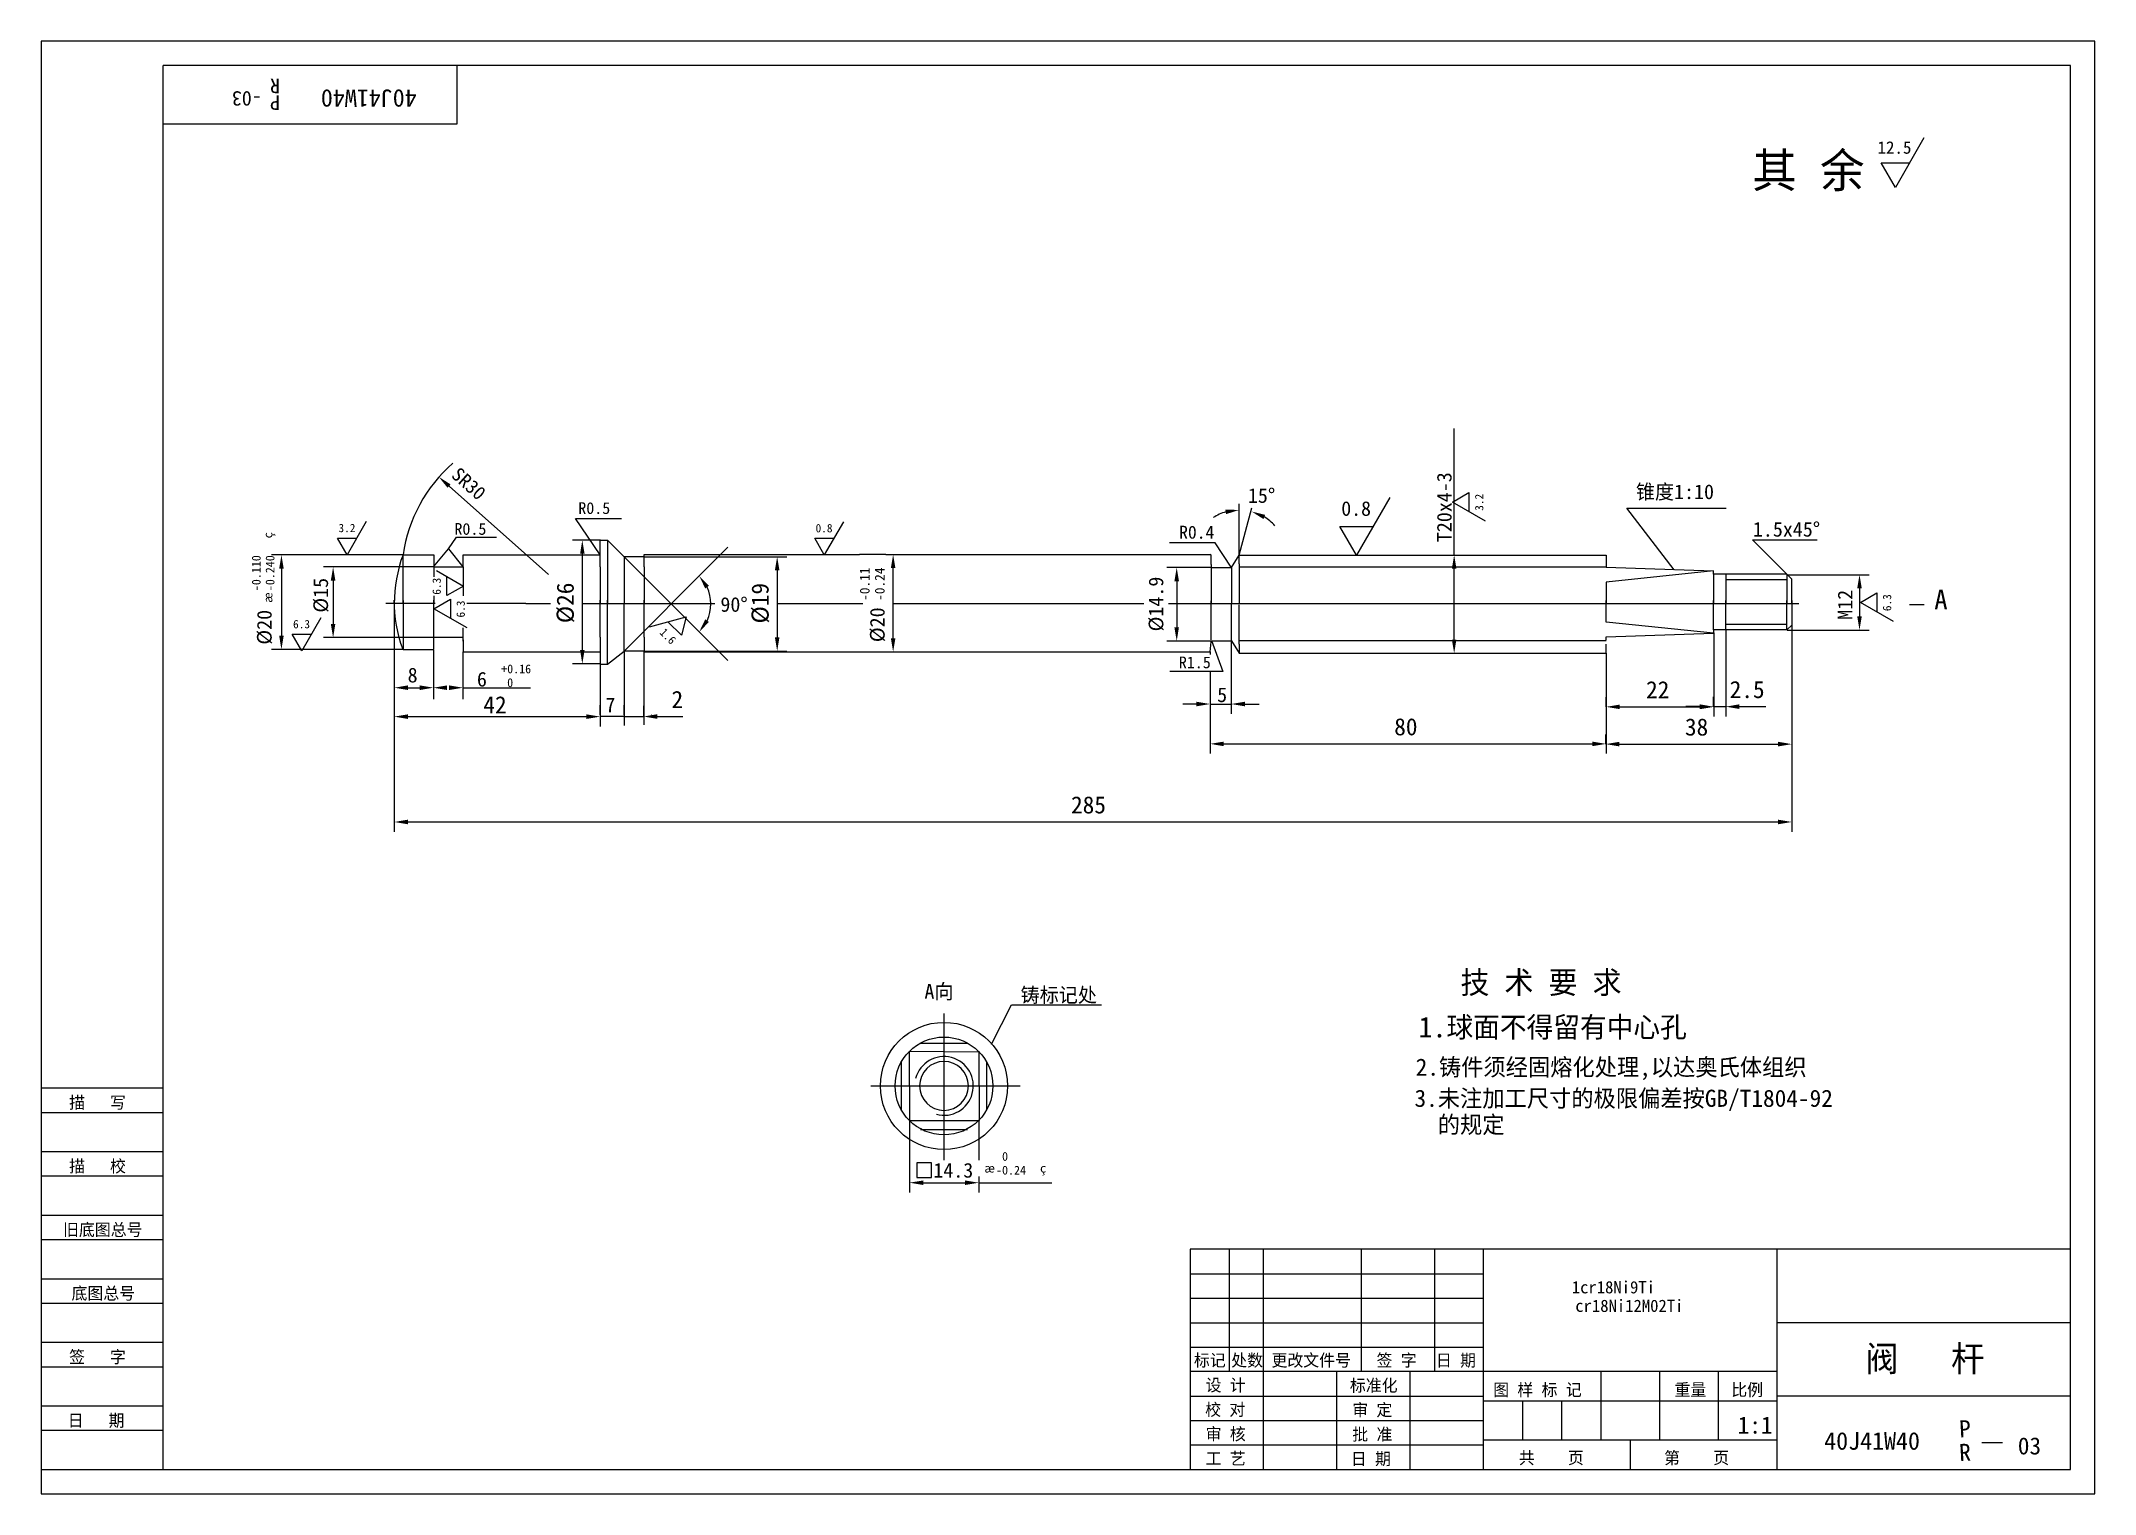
# Model space of a CAD drawing. Header units: metres. Extents: x 0 to 420, y 0 to 297.
import ezdxf

# ---------------------------------------------------------------- set-up
doc = ezdxf.new("R2010")
doc.units = ezdxf.units.M
for name, color, linetype in [('C', 6, 'Continuous'), ('D', 1, 'Continuous'), ('FL', 5, 'Continuous'), ('T', 7, 'Continuous'), ('TL', 4, 'Continuous')]:
    doc.layers.add(name, color=color, linetype=linetype)

# ---------------------------------------------------------------- blocks, each defined once
blk = doc.blocks.new('TUKUN3')
at = {"layer": 'FL'}
for p, q in [((0, 297), (0, 0)), ((420, 297), (0, 297)), ((420, 0), (420, 297)), ((0, 78), (25, 78)), ((0, 70), (25, 70)), ((0, 65), (25, 65)), ((0, 57), (25, 57)), ((0, 52), (25, 52)), ((243, 25), (243, 50)), ((250, 5), (250, 50)), ((270, 25), (270, 50)), ((285, 25), (285, 50)), ((0, 44), (25, 44)), ((235, 45), (295, 45)), ((0, 39), (25, 39)), ((235, 40), (295, 40)), ((235, 35), (295, 35)), ((0, 31), (25, 31)), ((235, 30), (295, 30)), ((0, 26), (25, 26)), ((280, 5), (280, 25)), ((0, 18), (25, 18)), ((235, 20), (295, 20)), ((0, 13), (25, 13)), ((235, 15), (295, 15)), ((235, 10), (295, 10)), ((0, 0), (420, 0))]:
    blk.add_line(p, q, dxfattribs=at)
at = {"layer": 'TL'}
for p, q in [((25, 5), (25, 292)), ((415, 292), (25, 292)), ((85, 292), (85, 280)), ((415, 5), (415, 292)), ((85, 280), (25, 280)), ((0, 83), (25, 83)), ((235, 50), (235, 5)), ((415, 50), (235, 50)), ((295, 5), (295, 50)), ((355, 5), (355, 50)), ((415, 35), (355, 35)), ((355, 25), (235, 25)), ((265, 5), (265, 25)), ((319, 11), (319, 25)), ((331, 11), (331, 25)), ((343, 11), (343, 25)), ((295, 19), (355, 19)), ((303, 11), (303, 19)), ((311, 11), (311, 19)), ((415, 20), (355, 20)), ((355, 11), (295, 11)), ((325, 5), (325, 11)), ((0, 5), (415, 5))]:
    blk.add_line(p, q, dxfattribs=at)
at = {"layer": 'T'}
for s, p in [('描   写', (5.74, 78.76)), ('描   校', (5.74, 65.76)), ('旧底图总号', (4.49, 52.76)), ('底图总号', (6.22, 39.76)), ('签   字', (5.74, 26.76)), ('标记', (235.75, 26.07)), ('处数', (243.38, 26.07)), ('更改文件号', (251.61, 26.07)), ('签 字', (273.1, 26.07)), ('日 期', (285.23, 26.07)), ('设 计', (238.14, 20.99)), ('标准化', (267.65, 20.93)), ('图 样 标 记', (296.95, 20.04)), ('重量', (334.03, 20.04)), ('比例', (345.64, 20.04)), ('校 对', (238.05, 15.99)), ('审 定', (268.13, 15.93)), ('日   期', (5.45, 13.76)), ('审 核', (238.14, 10.99)), ('批 准', (268.13, 10.93)), ('工 艺', (238.14, 5.99)), ('日 期', (267.84, 5.93)), ('共    页', (302.18, 6.13)), ('第    页', (331.9, 6.13))]:
    blk.add_text(s, height=2.5, dxfattribs=at).set_placement(p)

msp = doc.modelspace()

# ---------------------------------------------------------------- linework, layer by layer
at = {"layer": 'C'}
for p, q in [((80.62, 182), (70.51, 182)), ((99.1, 182), (87.06, 182)), ((99.1, 182), (104.2, 182)), ((110.68, 182), (137.78, 182)), ((150.53, 182), (168.03, 182)), ((174.24, 182), (225.48, 182)), ((230.58, 182), (359.42, 182)), ((184.64, 98.18), (184.64, 68.21)), ((184.64, 91.1), (184.64, 75.7)), ((169.68, 83.4), (200.24, 83.4)), ((176.94, 83.4), (192.34, 83.4))]:
    msp.add_line(p, q, dxfattribs=at)
at = {"layer": 'D'}
for p, q in [((385.04, 277.2), (379.19, 267.06)), ((379.19, 267.06), (376.26, 272.13)), ((376.26, 272.13), (382.11, 272.13)), ((288.97, 191.96), (288.97, 217.79)), ((83.43, 206.03), (103.74, 187.94)), ((245.02, 191.93), (245.02, 202.39)), ((275.83, 203.72), (269, 191.89)), ((288.62, 202.76), (292, 204.71)), ((295.38, 198.86), (288.62, 202.76)), ((292, 204.71), (292, 200.81)), ((66.5, 198.76), (62.6, 192)), ((114.3, 191.97), (109.32, 199.43)), ((109.32, 199.43), (118.72, 199.43)), ((164.07, 198.73), (160.16, 191.97)), ((245.02, 191.93), (247.6, 201.59)), ((269, 191.89), (265.58, 197.8)), ((265.58, 197.8), (272.41, 197.8)), ((324.27, 201.53), (344.58, 201.53)), ((333.95, 188.93), (324.27, 201.53)), ((62.6, 192), (60.65, 195.38)), ((60.65, 195.38), (64.55, 195.38)), ((83.32, 193.17), (84.98, 195.62)), ((84.98, 195.62), (91.19, 195.62)), ((91.19, 195.62), (93.1, 195.62)), ((114.38, 194.98), (108.68, 194.98)), ((136.89, 189.98), (140.43, 193.51)), ((160.16, 191.97), (158.21, 195.35)), ((158.21, 195.35), (162.11, 195.35)), ((232.93, 194.44), (230.77, 194.44)), ((235.14, 194.44), (232.93, 194.44)), ((240.1, 194.44), (235.14, 194.44)), ((243.37, 189.44), (240.1, 194.44)), ((357.02, 188), (349.95, 195.07)), ((349.95, 195.07), (363.2, 195.07)), ((74, 191.96), (47.15, 191.96)), ((49.15, 189.16), (49.15, 175.42)), ((80.22, 189.51), (57.72, 189.51)), ((80.22, 189.51), (83.32, 193.17)), ((83.32, 193.17), (86.22, 189.51)), ((110.68, 192.18), (110.68, 172.5)), ((119.21, 191.59), (136.89, 173.91)), ((119.21, 172.3), (136.89, 189.98)), ((123.22, 191.59), (152.53, 191.59)), ((174.24, 174.93), (174.24, 189.27)), ((239.32, 189.39), (230.23, 189.39)), ((320.02, 189.43), (244.96, 189.43)), ((288.97, 174.66), (288.97, 189.16)), ((59.72, 186.71), (59.72, 177.86)), ((80.86, 188.77), (86.35, 185.6)), ((82.97, 183.65), (82.97, 187.56)), ((86.35, 185.6), (82.97, 183.65)), ((150.53, 188.79), (150.53, 175.09)), ((232.23, 186.59), (232.23, 177.15)), ((356.96, 186.88), (344.44, 186.88)), ((356.9, 187.91), (373.86, 187.91)), ((371.86, 185.11), (371.86, 179.38)), ((72.22, 182.02), (72.22, 162.48)), ((80.34, 180.94), (83.72, 182.89)), ((87.1, 177.03), (80.34, 180.94)), ((83.72, 182.89), (83.72, 178.99)), ((372.03, 182.24), (375.41, 184.19)), ((378.79, 178.34), (372.03, 182.24)), ((375.41, 184.19), (375.41, 180.29)), ((57.21, 179.11), (53.31, 172.35)), ((124.41, 177.29), (131.95, 179.31)), ((130.94, 175.54), (128.18, 178.3)), ((131.95, 179.31), (130.94, 175.54)), ((356.96, 177.75), (344.44, 177.75)), ((344.49, 176.63), (344.49, 158.94)), ((357.08, 176.58), (373.86, 176.58)), ((358.02, 177.63), (358.02, 151.28)), ((74, 172.62), (47.15, 172.62)), ((51.36, 175.73), (55.26, 175.73)), ((53.31, 172.35), (51.36, 175.73)), ((80.22, 175.06), (57.72, 175.06)), ((80.24, 172.52), (80.24, 162.48)), ((119.23, 172.25), (119.23, 157.25)), ((123.22, 172.29), (152.53, 172.29)), ((136.89, 173.91), (140.43, 170.37)), ((239.32, 174.35), (230.23, 174.35)), ((239.32, 174.43), (241.67, 168.15)), ((243.37, 174.43), (243.37, 159.48)), ((320.02, 174.4), (244.96, 174.4)), ((342.06, 176.03), (342.06, 158.9)), ((86.25, 172.15), (86.25, 162.48)), ((114.38, 169.7), (108.68, 169.7)), ((114.36, 169.69), (114.36, 157.25)), ((123.23, 172.08), (123.23, 157.25)), ((233.32, 168.15), (230.85, 168.15)), ((241.67, 168.15), (233.32, 168.15)), ((239.06, 172.13), (239.06, 171.61)), ((239.06, 168.15), (239.06, 159.48)), ((320.03, 171.86), (320.03, 151.33)), ((75.02, 164.81), (77.44, 164.81)), ((86.25, 164.81), (96.64, 164.81)), ((96.64, 164.81), (100.08, 164.81)), ((72.22, 162.48), (72.22, 156.9)), ((114.36, 159.25), (114.36, 161.25)), ((119.23, 159.25), (119.23, 161.25)), ((119.23, 159.6), (119.23, 157.25)), ((123.23, 159.09), (123.23, 161.09)), ((236.26, 161.48), (233.46, 161.48)), ((239.06, 161.48), (243.37, 161.48)), ((246.17, 161.48), (248.97, 161.48)), ((248.97, 161.48), (249.06, 161.48)), ((320.03, 160.9), (320.03, 162.9)), ((322.83, 160.9), (339.26, 160.9)), ((339.17, 160.94), (336.37, 160.94)), ((341.97, 160.94), (341.97, 162.94)), ((341.97, 160.94), (344.49, 160.94)), ((347.29, 160.94), (350.09, 160.94)), ((350.09, 160.94), (352.67, 160.94)), ((72.22, 156.9), (72.22, 135.36)), ((75.02, 158.9), (111.52, 158.9)), ((114.32, 159.25), (114.32, 156.9)), ((119.23, 158.9), (114.36, 158.9)), ((119.23, 159.25), (119.23, 157.09)), ((119.23, 158.92), (123.23, 158.92)), ((124.83, 159.25), (124.92, 159.25)), ((126.03, 158.92), (128.83, 158.92)), ((128.83, 158.92), (131.26, 158.92)), ((239.06, 159.48), (239.06, 151.33)), ((241.86, 153.33), (317.23, 153.33)), ((319.97, 153.28), (319.97, 155.28)), ((322.77, 153.28), (355.22, 153.28)), ((358.02, 151.28), (358.02, 135.36)), ((75.02, 137.36), (355.22, 137.36)), ((194.35, 91.97), (198.42, 99.96)), ((198.42, 99.96), (216.86, 99.96)), ((177.59, 76.38), (177.59, 61.62)), ((191.75, 76.38), (191.75, 68.26)), ((179.12, 67.68), (179.12, 64.68)), ((182.12, 67.68), (179.12, 67.68)), ((182.12, 64.68), (182.12, 67.68)), ((179.12, 64.68), (182.12, 64.68)), ((180.39, 63.62), (188.95, 63.62)), ((191.75, 64.89), (191.75, 61.62)), ((191.75, 63.62), (206.67, 63.62)), ((396.87, 10.49), (401.07, 10.49))]:
    msp.add_line(p, q, dxfattribs=at)
msp.add_lwpolyline([(84.2, 210.7, 0.18), (74.02, 192, 0.18)], format="xyb", dxfattribs=at)
for centre, radius, start, end in [((245.02, 191.3), 9.85, 106.34, 122.68), ((245.02, 191.3), 9.85, 42.32, 58.66), ((128.86, 181.94), 8.1, 334.91, 25.09)]:
    msp.add_arc(centre, radius, start, end, dxfattribs=at)
for points in [[(83.12, 205.68), (83.74, 206.38), (81.34, 207.9)], [(242.18, 201.22), (242.31, 200.29), (245.02, 201.15)], [(249.96, 199.29), (250.32, 200.15), (247.57, 200.82)], [(110.22, 192.18), (111.15, 192.18), (110.68, 194.98)], [(48.69, 189.16), (49.62, 189.16), (49.15, 191.96)], [(59.25, 186.71), (60.18, 186.71), (59.72, 189.51)], [(150.06, 188.79), (150.99, 188.79), (150.53, 191.59)], [(173.78, 189.27), (174.71, 189.27), (174.24, 192.07)], [(231.76, 186.59), (232.69, 186.59), (232.23, 189.39)], [(288.5, 189.16), (289.43, 189.16), (288.97, 191.96)], [(135.81, 185.11), (136.57, 185.65), (134.58, 187.67)], [(371.39, 185.11), (372.32, 185.11), (371.86, 187.91)], [(59.25, 177.86), (60.18, 177.86), (59.72, 175.06)], [(136.57, 178.24), (135.81, 178.78), (134.58, 176.22)], [(231.76, 177.15), (232.69, 177.15), (232.23, 174.35)], [(371.39, 179.38), (372.32, 179.38), (371.86, 176.58)], [(48.69, 175.42), (49.62, 175.42), (49.15, 172.62)], [(110.22, 172.5), (111.15, 172.5), (110.68, 169.7)], [(150.06, 175.09), (150.99, 175.09), (150.53, 172.29)], [(173.78, 174.93), (174.71, 174.93), (174.24, 172.13)], [(288.5, 174.66), (289.43, 174.66), (288.97, 171.86)], [(75.02, 165.28), (75.02, 164.34), (72.22, 164.81)], [(77.44, 165.28), (77.44, 164.34), (80.24, 164.81)], [(83.04, 165.28), (83.04, 164.34), (80.24, 164.81)], [(83.45, 165.28), (83.45, 164.34), (86.25, 164.81)], [(236.26, 161.94), (236.26, 161.01), (239.06, 161.48)], [(246.17, 161.94), (246.17, 161.01), (243.37, 161.48)], [(322.83, 161.36), (322.83, 160.43), (320.03, 160.9)], [(339.17, 161.41), (339.17, 160.47), (341.97, 160.94)], [(339.26, 161.36), (339.26, 160.43), (342.06, 160.9)], [(347.29, 161.41), (347.29, 160.47), (344.49, 160.94)], [(75.02, 159.37), (75.02, 158.43), (72.22, 158.9)], [(111.52, 159.37), (111.52, 158.43), (114.32, 158.9)], [(126.03, 159.39), (126.03, 158.45), (123.23, 158.92)], [(241.86, 153.79), (241.86, 152.86), (239.06, 153.33)], [(317.23, 153.79), (317.23, 152.86), (320.03, 153.33)], [(322.77, 153.75), (322.77, 152.81), (319.97, 153.28)], [(355.22, 153.75), (355.22, 152.81), (358.02, 153.28)], [(75.02, 137.83), (75.02, 136.9), (72.22, 137.36)], [(355.22, 137.83), (355.22, 136.9), (358.02, 137.36)], [(180.39, 64.08), (180.39, 63.15), (177.59, 63.62)], [(188.95, 64.08), (188.95, 63.15), (191.75, 63.62)]]:
    msp.add_solid(points, dxfattribs=at)
at = {"layer": 'FL'}
msp.add_arc((184.64, 83.4), 6, 255, 165, dxfattribs=at)
at = {"layer": 'TL'}
for p, q in [((114.3, 192), (114.3, 195)), ((114.3, 195), (115.8, 195)), ((115.8, 195), (115.8, 181.95)), ((115.8, 195), (119.21, 191.59)), ((74.02, 192), (80.3, 192)), ((74.02, 182), (74.02, 192)), ((80.3, 192), (80.3, 189.5)), ((80.3, 189.5), (80.3, 187.49)), ((80.3, 189.5), (86.3, 189.5)), ((86.3, 191.97), (114.3, 191.97)), ((86.3, 189.5), (86.3, 191.97)), ((86.3, 189.5), (86.3, 183.61)), ((114.3, 189.5), (114.3, 192)), ((114.3, 189.5), (114.3, 181.95)), ((119.21, 191.59), (119.21, 181.94)), ((123.22, 191.59), (119.21, 191.59)), ((123.3, 192.04), (167.37, 192.04)), ((123.3, 189.5), (123.3, 192.04)), ((123.3, 189.5), (123.3, 190)), ((123.3, 189.5), (123.3, 181.95)), ((172.77, 192.04), (167.37, 192.04)), ((172.77, 192.04), (239.1, 192.04)), ((239.3, 191.93), (239.1, 192.04)), ((239.3, 190), (239.3, 191.93)), ((239.3, 190), (239.3, 187.45)), ((239.34, 189.42), (243.41, 189.42)), ((243.41, 189.42), (245.02, 191.93)), ((243.41, 189.42), (243.41, 181.92)), ((245.02, 191.93), (320.06, 191.93)), ((245.02, 190.11), (245.02, 191.93)), ((245.02, 190.11), (245.02, 182.05)), ((320.06, 191.93), (320.02, 190.11)), ((320.02, 190.11), (320.02, 189.43)), ((320.02, 189.43), (342.02, 188.69)), ((239.3, 187.45), (239.3, 182.05)), ((342.02, 188.69), (320.02, 186.38)), ((320.02, 186.38), (320.02, 182)), ((342.02, 188), (342.02, 188.69)), ((342.02, 188), (342.02, 181.99)), ((344.52, 188), (342.02, 188)), ((344.52, 188), (344.52, 182.02)), ((357.02, 188), (344.52, 188)), ((358.02, 187), (357.02, 188)), ((357.02, 188), (357.02, 182.02)), ((358.02, 182), (358.02, 187)), ((74.02, 182.63), (74.02, 172.63)), ((80.3, 183.61), (80.3, 181.95)), ((80.3, 175.13), (80.3, 182.68)), ((114.3, 175.13), (114.3, 182.68)), ((115.8, 169.63), (115.8, 182.68)), ((119.21, 172.3), (119.21, 181.94)), ((123.3, 175.13), (123.3, 182.68)), ((239.3, 177.18), (239.3, 182.58)), ((243.41, 174.41), (243.41, 181.92)), ((245.02, 173.72), (245.02, 181.78)), ((320.02, 178.24), (320.02, 182.63)), ((342.02, 176.63), (342.02, 182.64)), ((344.52, 176.63), (344.52, 182.61)), ((357.02, 176.63), (357.02, 182.61)), ((358.02, 182.63), (358.02, 177.63)), ((382.05, 181.84), (385.11, 181.84)), ((86.3, 174.31), (86.3, 177.04)), ((239.3, 174.63), (239.3, 177.18)), ((342.02, 175.94), (320.02, 178.24)), ((342.02, 176.63), (342.02, 175.94)), ((344.52, 176.63), (342.02, 176.63)), ((357.02, 176.63), (344.52, 176.63)), ((358.02, 177.63), (357.02, 176.63)), ((74.02, 172.63), (80.3, 172.63)), ((80.3, 175.13), (86.3, 175.13)), ((80.3, 172.63), (80.3, 175.13)), ((86.3, 174.6), (86.3, 172.14)), ((114.3, 175.13), (114.3, 172.63)), ((114.3, 172.63), (114.3, 169.63)), ((115.8, 169.63), (119.21, 172.3)), ((123.22, 172.3), (119.21, 172.3)), ((123.3, 175.13), (123.3, 174.63)), ((123.3, 174.69), (123.3, 172.15)), ((239.1, 172.15), (239.3, 174.19)), ((239.34, 174.41), (243.41, 174.41)), ((243.41, 174.41), (245.02, 171.9)), ((245.02, 173.72), (245.02, 171.9)), ((320.02, 175.2), (342.02, 175.94)), ((320.02, 174.51), (320.02, 175.2)), ((320.06, 171.9), (320.02, 173.72)), ((86.3, 172.14), (114.3, 172.14)), ((114.3, 169.63), (115.8, 169.63)), ((123.3, 172.15), (239.1, 172.15)), ((245.02, 171.9), (320.06, 171.9)), ((175.93, 78.49), (175.93, 88.31)), ((177.57, 90.48), (191.82, 90.37)), ((177.57, 83.49), (177.57, 90.48)), ((179.81, 92.16), (189.47, 92.16)), ((191.82, 83.49), (191.82, 90.48)), ((193.41, 78.49), (193.41, 88.31)), ((177.57, 83.49), (177.57, 76.33)), ((191.82, 83.49), (191.82, 76.33)), ((177.57, 76.33), (191.75, 76.33)), ((179.81, 74.52), (189.47, 74.52))]:
    msp.add_line(p, q, dxfattribs=at)
for points in [[(74.02, 192, 0.09), (72.22, 181.95, 0.09)], [(74.02, 172.63, -0.09), (72.22, 182.68, -0.09)], [(189.64, 83.4, 1), (179.64, 83.4, 1), (189.64, 83.4, 1)]]:
    msp.add_lwpolyline(points, format="xyb", dxfattribs=at)
for radius in [13, 10]:
    msp.add_circle((184.64, 83.4), radius, dxfattribs=at)

# ---------------------------------------------------------------- block references
msp.add_blockref('TUKUN3', (0, 0), dxfattribs=at)

# ---------------------------------------------------------------- texts
at = {"layer": 'D'}
for s, height, rotation, p in [('-03', 3, 180, (45.13, 286.74)), ('R', 3, 180, (48.86, 289.34)), ('P', 3, 180, (48.86, 285.92)), ('40J41W40', 3.6, 180, (76.81, 287.1)), ('SR30', 2.8, 318.31, (83.69, 208.01)), ('T20x4-3', 3, 90, (288.44, 194.57)), ('3.2', 1.7, 90, (294.93, 200.98)), ('%%231', 1.8, 90, (47.3, 195.35)), ('-0.110', 1.8, 90, (44.9, 184.55)), ('-0.240', 1.8, 90, (47.72, 184.55)), ('-0.11', 2, 90, (169.42, 182.57)), ('-0.24', 2, 90, (172.5, 182.57)), ('%%C15', 3, 90, (58.68, 180.15)), ('6.3', 1.7, 90, (81.74, 183.82)), ('%%c26', 3.5, 90, (108.93, 178)), ('%%c19', 3.5, 90, (148.78, 177.94)), ('%%c14.9', 3, 90, (229.49, 176.32)), ('%%230', 1.8, 90, (47.3, 182.15)), ('6.3', 1.7, 90, (86.65, 179.16)), ('%%c20', 3, 90, (172.5, 174.12)), ('M12', 3, 90, (370.41, 178.7)), ('6.3', 1.7, 90, (378.34, 180.46)), ('%%c20', 3, 90, (47.15, 173.61)), ('1.6', 1.7, 315, (126.37, 175.97)), ('P', 3.5, 3, (392.33, 11.51)), ('R', 3.5, 3, (392.33, 6.7))]:
    msp.add_text(s, height=height, rotation=rotation, dxfattribs=at).set_placement(p)
for s, height, p in [('其 余', 7, (349.92, 267.07)), ('12.5', 2.55, (375.54, 273.97)), ('锥度1:10', 3, (326.14, 203.37)), ('R0.5', 2.4, (109.86, 200.33)), ('15%%d', 3, (246.79, 202.6)), ('0.8', 2.98, (265.88, 199.95)), ('3.2', 1.7, (60.82, 196.61)), ('R0.5', 2.4, (84.53, 196.07)), ('0.8', 1.7, (158.38, 196.58)), ('R0.4', 2.64, (232.73, 195.28)), ('1.5x45%%d', 3, (350.06, 195.7)), ('A', 4, (387.15, 180.83)), ('90%%d', 3, (138.92, 180.33)), ('6.3', 1.7, (51.53, 176.96)), ('8', 3, (74.96, 165.89)), ('6', 3, (89.13, 165.05)), ('+0.16', 1.8, (94.09, 167.76)), ('R1.5', 2.4, (232.67, 168.79)), (' 0', 1.8, (94.09, 164.94)), ('2', 3.5, (128.92, 160.67)), ('5', 3, (240.5, 161.87)), ('22', 3.5, (328.21, 162.65)), ('2.5', 3.5, (345.31, 162.69)), ('42', 3.5, (90.44, 159.57)), ('7', 3, (115.41, 159.8)), ('80', 3.5, (276.71, 155.08)), ('38', 3.5, (336.16, 155.03)), ('285', 3.5, (210.62, 139.11)), ('技 术 要 求', 4.55, (290.25, 102.28)), ('A向', 3, (180.64, 101.22)), ('铸标记处', 3, (200.31, 100.5)), ('1.球面不得留有中心孔', 4.2, (281.68, 93.33)), ('2.铸件须经固熔化处理,以达奥氏体组织', 3.5, (281.1, 85.5)), ('3.未注加工尺寸的极限偏差按GB/T1804-92', 3.5, (280.86, 79.13)), ('  的规定', 3.5, (280.86, 73.74)), ('14.3', 3, (182.46, 64.66)), (' 0', 1.8, (195.29, 68.1)), ('%%230', 1.8, (192.89, 65.7)), ('-0.24', 1.8, (195.29, 65.28)), ('%%231', 1.8, (204.29, 65.7)), ('1cr18Ni9Ti', 2.5, (313.03, 41)), ('cr18Ni12M02Ti', 2.5, (313.74, 37.21)), ('阀   杆', 5.25, (373.04, 25.02)), ('1:1', 3.5, (346.94, 12.32)), ('40J41W40', 3.6, (364.63, 9.03)), ('03', 3.5, (404.23, 8.07))]:
    msp.add_text(s, height=height, dxfattribs=at).set_placement(p)

doc.saveas('drawing.dxf')
